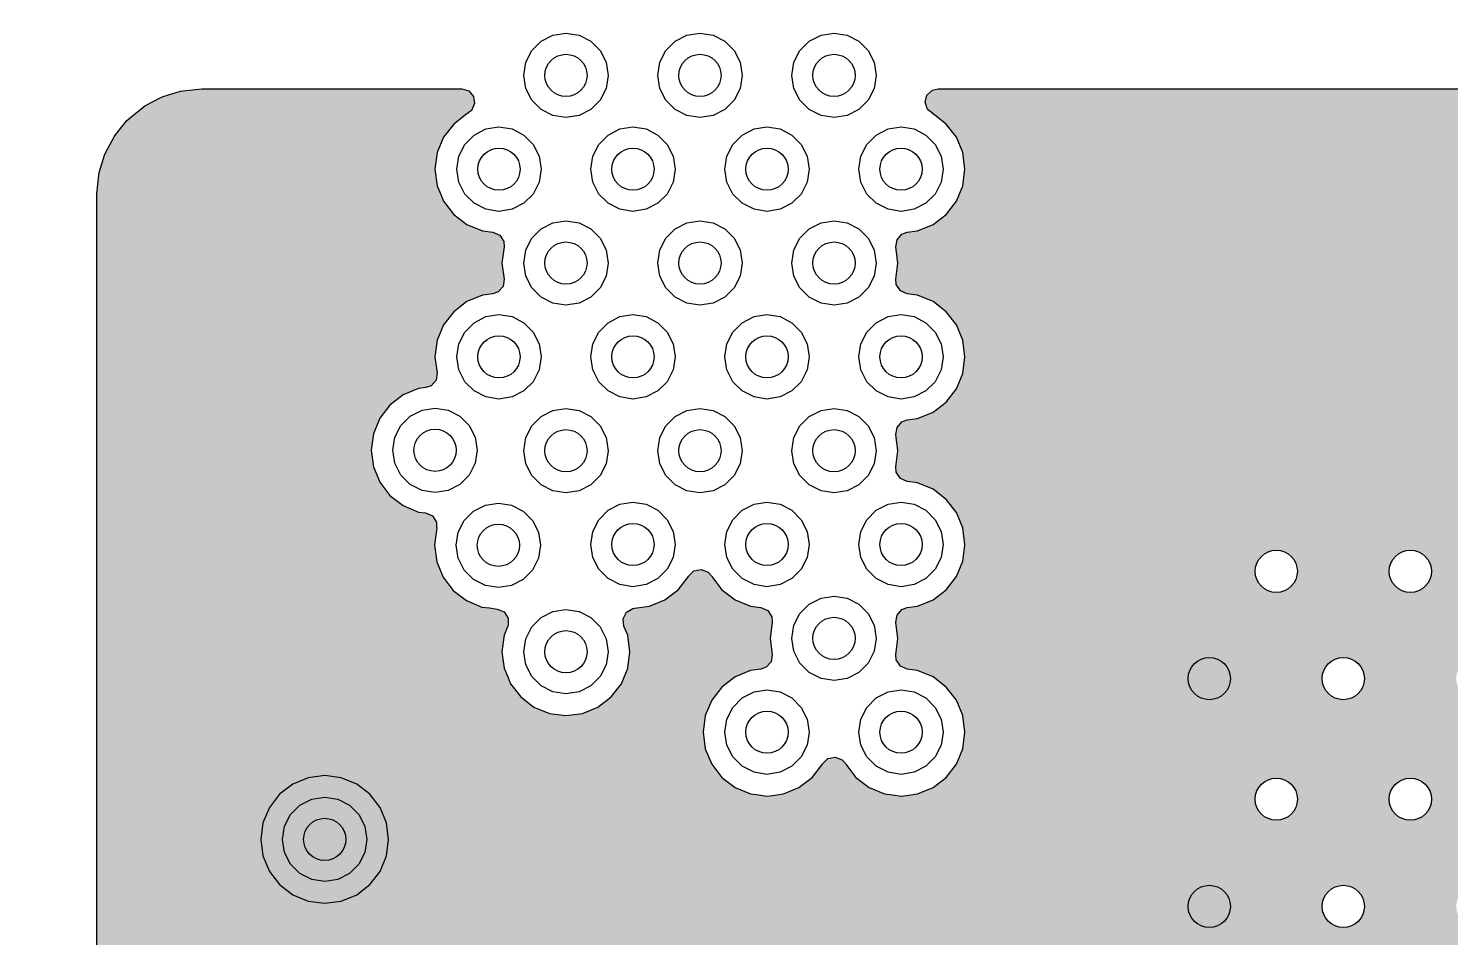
# Model space of a CAD drawing. Header units: millimetres. Extents: x -3894 to -3474, y -291 to 6.
# Drawn here: x -3820.84 to -3807.36, y -210.05 to -201.44 of the extents above; entities that cross this region are included whole.
import ezdxf

# ---------------------------------------------------------------- set-up
doc = ezdxf.new("R2010")
doc.units = ezdxf.units.MM
doc.layers.add('BLACK', color=7, linetype='Continuous')

msp = doc.modelspace()

# ---------------------------------------------------------------- hatches: boundary and pattern name
h = msp.add_hatch(color=256)
h.paths.add_polyline_path([(-3808.922, -208.92, -0.555985), (-3809.211, -208.741, -0.555985), (-3808.922, -208.562), (-3808.922, -206.761, -0.555985), (-3809.211, -206.582, -0.555985), (-3808.922, -206.403), (-3808.922, -202.01), (-3812.214, -202.01), (-3812.269, -202.023), (-3812.321, -202.071), (-3812.338, -202.138), (-3812.316, -202.205), (-3812.237, -202.268), (-3812.139, -202.344), (-3812.042, -202.469), (-3811.982, -202.615), (-3811.961, -202.772), (-3811.982, -202.929), (-3812.042, -203.075), (-3812.139, -203.2), (-3812.264, -203.296), (-3812.41, -203.357), (-3812.509, -203.37), (-3812.559, -203.388), (-3812.605, -203.44), (-3812.616, -203.509), (-3812.596, -203.661), (-3812.616, -203.813), (-3812.612, -203.865), (-3812.573, -203.923), (-3812.509, -203.952), (-3812.41, -203.965), (-3812.264, -204.025), (-3812.139, -204.122), (-3812.042, -204.247), (-3811.982, -204.393), (-3811.961, -204.55), (-3811.982, -204.707), (-3812.042, -204.853), (-3812.139, -204.978), (-3812.264, -205.074), (-3812.41, -205.135), (-3812.509, -205.148), (-3812.559, -205.166), (-3812.605, -205.218), (-3812.616, -205.287), (-3812.596, -205.439), (-3812.616, -205.591), (-3812.612, -205.643), (-3812.573, -205.701), (-3812.509, -205.73), (-3812.41, -205.743), (-3812.264, -205.803), (-3812.139, -205.9), (-3812.042, -206.025), (-3811.982, -206.171), (-3811.975, -206.223), (-3811.961, -206.328), (-3811.961, -206.328), (-3811.962, -206.335), (-3811.982, -206.485), (-3812.042, -206.631), (-3812.139, -206.756), (-3812.264, -206.852), (-3812.41, -206.913), (-3812.509, -206.926), (-3812.559, -206.944), (-3812.605, -206.996), (-3812.616, -207.065), (-3812.596, -207.217), (-3812.616, -207.369), (-3812.612, -207.421), (-3812.573, -207.479), (-3812.509, -207.508), (-3812.41, -207.521), (-3812.264, -207.581), (-3812.139, -207.678), (-3812.042, -207.803), (-3811.982, -207.949), (-3811.961, -208.106), (-3811.982, -208.263), (-3812.042, -208.409), (-3812.139, -208.534), (-3812.264, -208.63), (-3812.41, -208.691), (-3812.515, -208.705), (-3812.567, -208.711), (-3812.645, -208.701), (-3812.724, -208.691), (-3812.87, -208.63), (-3812.995, -208.534), (-3813.103, -208.393), (-3813.125, -208.368), (-3813.19, -208.342), (-3813.259, -208.355), (-3813.305, -208.4), (-3813.409, -208.534), (-3813.534, -208.63), (-3813.68, -208.691), (-3813.785, -208.705), (-3813.837, -208.711), (-3813.915, -208.701), (-3813.994, -208.691), (-3814.14, -208.63), (-3814.265, -208.534), (-3814.361, -208.409), (-3814.422, -208.263), (-3814.422, -208.263), (-3814.443, -208.106), (-3814.422, -207.949), (-3814.422, -207.949), (-3814.361, -207.803), (-3814.265, -207.678), (-3814.14, -207.581), (-3813.994, -207.521), (-3813.994, -207.521), (-3813.894, -207.508), (-3813.845, -207.49), (-3813.798, -207.438), (-3813.788, -207.369), (-3813.808, -207.217), (-3813.788, -207.065), (-3813.792, -207.013), (-3813.83, -206.954), (-3813.894, -206.926), (-3813.994, -206.913), (-3814.14, -206.852), (-3814.265, -206.756), (-3814.373, -206.615), (-3814.395, -206.59), (-3814.46, -206.564), (-3814.529, -206.577), (-3814.575, -206.622), (-3814.679, -206.756), (-3814.804, -206.852), (-3814.95, -206.913), (-3815.094, -206.932), (-3815.108, -206.935), (-3815.168, -206.97), (-3815.199, -207.033), (-3815.192, -207.102), (-3815.157, -207.187), (-3815.136, -207.344), (-3815.157, -207.501), (-3815.217, -207.647), (-3815.314, -207.772), (-3815.439, -207.868), (-3815.585, -207.929), (-3815.69, -207.943), (-3815.742, -207.949), (-3815.82, -207.939), (-3815.899, -207.929), (-3816.045, -207.868), (-3816.17, -207.772), (-3816.266, -207.647), (-3816.294, -207.581), (-3816.327, -207.501), (-3816.327, -207.501), (-3816.348, -207.344), (-3816.327, -207.187), (-3816.295, -207.109), (-3816.29, -207.095), (-3816.291, -207.026), (-3816.329, -206.967), (-3816.393, -206.939), (-3816.467, -206.929), (-3816.539, -206.92), (-3816.685, -206.859), (-3816.81, -206.763), (-3816.906, -206.638), (-3816.967, -206.492), (-3816.967, -206.492), (-3816.988, -206.335), (-3816.968, -206.189), (-3816.97, -206.115), (-3817.008, -206.057), (-3817.072, -206.029), (-3817.139, -206.02), (-3817.285, -205.959), (-3817.41, -205.863), (-3817.506, -205.738), (-3817.567, -205.592), (-3817.567, -205.592), (-3817.588, -205.435), (-3817.567, -205.278), (-3817.567, -205.278), (-3817.506, -205.132), (-3817.41, -205.007), (-3817.285, -204.91), (-3817.139, -204.85), (-3817.069, -204.841), (-3817.02, -204.823), (-3816.973, -204.771), (-3816.963, -204.702), (-3816.983, -204.55), (-3816.962, -204.393), (-3816.962, -204.393), (-3816.901, -204.247), (-3816.805, -204.122), (-3816.68, -204.025), (-3816.534, -203.965), (-3816.434, -203.952), (-3816.385, -203.934), (-3816.338, -203.882), (-3816.328, -203.813), (-3816.348, -203.661), (-3816.328, -203.509), (-3816.332, -203.457), (-3816.37, -203.398), (-3816.434, -203.37), (-3816.534, -203.357), (-3816.68, -203.296), (-3816.805, -203.2), (-3816.901, -203.075), (-3816.912, -203.049), (-3816.962, -202.929), (-3816.962, -202.929), (-3816.983, -202.772), (-3816.962, -202.615), (-3816.962, -202.615), (-3816.901, -202.469), (-3816.805, -202.344), (-3816.673, -202.242), (-3816.673, -202.242), (-3816.636, -202.215), (-3816.607, -202.151), (-3816.617, -202.082), (-3816.663, -202.029), (-3816.73, -202.01), (-3819.181, -202.01), (-3819.193, -202.01), (-3819.37, -202.028), (-3819.394, -202.033), (-3819.558, -202.082), (-3819.58, -202.092), (-3819.732, -202.173), (-3819.752, -202.186), (-3819.885, -202.295), (-3819.902, -202.312), (-3820.011, -202.445), (-3820.024, -202.465), (-3820.105, -202.616), (-3820.114, -202.639), (-3820.164, -202.803), (-3820.169, -202.827), (-3820.186, -203.004), (-3820.187, -203.016), (-3820.187, -209.122), (-3820.187, -210.147), (-3808.922, -210.147)])
h.paths.add_polyline_path([(-3803.947, -204.853), (-3804.008, -204.707), (-3804.008, -204.707), (-3804.029, -204.55), (-3804.008, -204.393), (-3804.008, -204.393), (-3803.947, -204.247), (-3803.851, -204.122), (-3803.726, -204.025), (-3803.58, -203.965), (-3803.48, -203.952), (-3803.431, -203.934), (-3803.384, -203.882), (-3803.374, -203.813), (-3803.394, -203.661), (-3803.374, -203.51), (-3803.378, -203.458), (-3803.417, -203.399), (-3803.48, -203.371), (-3803.589, -203.357), (-3803.735, -203.296), (-3803.861, -203.2), (-3803.957, -203.075), (-3803.967, -203.049), (-3804.017, -202.929), (-3804.017, -202.929), (-3804.038, -202.772), (-3804.017, -202.615), (-3804.017, -202.615), (-3803.957, -202.469), (-3803.861, -202.344), (-3803.729, -202.242), (-3803.729, -202.242), (-3803.691, -202.215), (-3803.662, -202.151), (-3803.672, -202.082), (-3803.718, -202.029), (-3803.785, -202.01), (-3808.922, -202.01), (-3808.922, -206.403, -0.285359), (-3808.811, -206.582, -0.285359), (-3808.922, -206.761), (-3808.922, -208.562, -0.285359), (-3808.811, -208.741, -0.285359), (-3808.922, -208.92), (-3808.922, -210.147), (-3796.692, -210.147), (-3796.692, -203.016), (-3796.692, -203.004), (-3796.71, -202.827), (-3796.715, -202.803), (-3796.764, -202.639), (-3796.774, -202.616), (-3796.855, -202.465), (-3796.868, -202.445), (-3796.977, -202.312), (-3796.994, -202.295), (-3797.127, -202.186), (-3797.147, -202.173), (-3797.298, -202.092), (-3797.321, -202.082), (-3797.485, -202.033), (-3797.509, -202.028), (-3797.686, -202.01), (-3797.698, -202.01), (-3799.568, -202.01), (-3799.572, -202.01), (-3799.638, -202.032), (-3799.682, -202.086), (-3799.723, -202.186), (-3799.82, -202.311), (-3799.945, -202.407), (-3800.091, -202.468), (-3800.2, -202.482), (-3800.249, -202.5), (-3800.296, -202.552), (-3800.306, -202.621), (-3800.287, -202.772), (-3800.306, -202.922), (-3800.302, -202.975), (-3800.264, -203.033), (-3800.2, -203.061), (-3800.091, -203.076), (-3800.091, -203.076), (-3799.945, -203.136), (-3799.82, -203.233), (-3799.723, -203.358), (-3799.663, -203.504), (-3799.642, -203.661), (-3799.663, -203.818), (-3799.723, -203.964), (-3799.82, -204.089), (-3799.945, -204.185), (-3800.091, -204.246), (-3800.19, -204.259), (-3800.24, -204.277), (-3800.286, -204.329), (-3800.297, -204.398), (-3800.277, -204.55), (-3800.297, -204.702), (-3800.293, -204.754), (-3800.254, -204.812), (-3800.19, -204.841), (-3800.091, -204.854), (-3799.945, -204.914), (-3799.82, -205.011), (-3799.723, -205.136), (-3799.663, -205.282), (-3799.643, -205.435), (-3799.642, -205.439), (-3799.663, -205.596), (-3799.723, -205.742), (-3799.82, -205.867), (-3799.945, -205.963), (-3800.091, -206.024), (-3800.19, -206.037), (-3800.24, -206.055), (-3800.286, -206.107), (-3800.297, -206.176), (-3800.277, -206.328), (-3800.297, -206.48), (-3800.293, -206.532), (-3800.254, -206.59), (-3800.19, -206.619), (-3800.091, -206.632), (-3799.945, -206.692), (-3799.82, -206.789), (-3799.723, -206.914), (-3799.663, -207.06), (-3799.642, -207.217), (-3799.662, -207.369), (-3799.658, -207.421), (-3799.619, -207.479), (-3799.555, -207.508), (-3799.456, -207.521), (-3799.31, -207.581), (-3799.185, -207.678), (-3799.088, -207.803), (-3799.028, -207.949), (-3799.007, -208.106), (-3799.028, -208.263), (-3799.088, -208.409), (-3799.185, -208.534), (-3799.31, -208.63), (-3799.456, -208.691), (-3799.561, -208.705), (-3799.613, -208.711), (-3799.691, -208.701), (-3799.77, -208.691), (-3799.916, -208.63), (-3800.041, -208.534), (-3800.149, -208.393), (-3800.171, -208.368), (-3800.236, -208.342), (-3800.305, -208.355), (-3800.351, -208.4), (-3800.455, -208.534), (-3800.58, -208.63), (-3800.726, -208.691), (-3800.831, -208.705), (-3800.883, -208.711), (-3800.961, -208.701), (-3801.04, -208.691), (-3801.186, -208.63), (-3801.311, -208.534), (-3801.419, -208.393), (-3801.441, -208.368), (-3801.506, -208.342), (-3801.575, -208.355), (-3801.621, -208.4), (-3801.725, -208.534), (-3801.85, -208.63), (-3801.996, -208.691), (-3802.101, -208.705), (-3802.153, -208.711), (-3802.231, -208.701), (-3802.31, -208.691), (-3802.456, -208.63), (-3802.581, -208.534), (-3802.689, -208.393), (-3802.711, -208.368), (-3802.776, -208.342), (-3802.845, -208.355), (-3802.891, -208.4), (-3802.995, -208.534), (-3803.12, -208.63), (-3803.266, -208.691), (-3803.371, -208.705), (-3803.423, -208.711), (-3803.501, -208.701), (-3803.58, -208.691), (-3803.726, -208.63), (-3803.851, -208.534), (-3803.947, -208.409), (-3804.008, -208.263), (-3804.008, -208.263), (-3804.029, -208.106), (-3804.008, -207.949), (-3804.008, -207.949), (-3803.947, -207.803), (-3803.851, -207.678), (-3803.726, -207.581), (-3803.58, -207.521), (-3803.48, -207.508), (-3803.431, -207.49), (-3803.384, -207.438), (-3803.374, -207.369), (-3803.394, -207.217), (-3803.374, -207.065), (-3803.378, -207.013), (-3803.416, -206.954), (-3803.48, -206.926), (-3803.58, -206.913), (-3803.726, -206.852), (-3803.851, -206.756), (-3803.947, -206.631), (-3804.008, -206.485), (-3804.008, -206.485), (-3804.029, -206.328), (-3804.008, -206.171), (-3804.008, -206.171), (-3803.947, -206.025), (-3803.851, -205.9), (-3803.726, -205.803), (-3803.58, -205.743), (-3803.48, -205.73), (-3803.431, -205.712), (-3803.384, -205.66), (-3803.374, -205.591), (-3803.394, -205.439), (-3803.374, -205.287), (-3803.378, -205.235), (-3803.416, -205.176), (-3803.48, -205.148), (-3803.58, -205.135), (-3803.726, -205.074), (-3803.851, -204.978)])
h.paths.add_polyline_path([(-3807.541, -206.582, -1), (-3807.941, -206.582, -1)], flags=16)
h.paths.add_polyline_path([(-3806.271, -206.582, -1), (-3806.671, -206.582, -1)], flags=16)
h.paths.add_polyline_path([(-3806.906, -207.598, -1), (-3807.306, -207.598, -1)], flags=16)
h.paths.add_polyline_path([(-3808.176, -207.598, -1), (-3808.576, -207.598, -1)], flags=16)
h.paths.add_polyline_path([(-3805.636, -207.598, -1), (-3806.036, -207.598, -1)], flags=16)
h.paths.add_polyline_path([(-3807.541, -208.741, -1), (-3807.941, -208.741, -1)], flags=16)
h.paths.add_polyline_path([(-3806.271, -208.741, -1), (-3806.671, -208.741, -1)], flags=16)
h.paths.add_polyline_path([(-3806.906, -209.757, -1), (-3807.306, -209.757, -1)], flags=16)
h.paths.add_polyline_path([(-3808.176, -209.757, -1), (-3808.576, -209.757, -1)], flags=16)
h.paths.add_polyline_path([(-3805.636, -209.757, -1), (-3806.036, -209.757, -1)], flags=16)

# ---------------------------------------------------------------- linework, layer by layer
at = {"layer": 'BLACK', "linetype": 'Continuous'}
for p, q in [((-3816.065, -201.648), (-3815.977, -201.559)), ((-3815.977, -201.559), (-3815.865, -201.502)), ((-3815.865, -201.502), (-3815.742, -201.483)), ((-3815.742, -201.483), (-3815.618, -201.502)), ((-3815.618, -201.502), (-3815.507, -201.559)), ((-3815.507, -201.559), (-3815.418, -201.648)), ((-3814.795, -201.648), (-3814.707, -201.559)), ((-3814.707, -201.559), (-3814.595, -201.502)), ((-3814.595, -201.502), (-3814.472, -201.483)), ((-3814.472, -201.483), (-3814.348, -201.502)), ((-3814.348, -201.502), (-3814.237, -201.559)), ((-3814.237, -201.559), (-3814.148, -201.648)), ((-3813.525, -201.648), (-3813.437, -201.559)), ((-3813.437, -201.559), (-3813.325, -201.502)), ((-3813.325, -201.502), (-3813.202, -201.483)), ((-3813.202, -201.483), (-3813.078, -201.502)), ((-3813.078, -201.502), (-3812.967, -201.559)), ((-3812.967, -201.559), (-3812.878, -201.648)), ((-3816.122, -201.759), (-3816.065, -201.648)), ((-3815.418, -201.648), (-3815.361, -201.759)), ((-3814.852, -201.759), (-3814.795, -201.648)), ((-3814.148, -201.648), (-3814.091, -201.759)), ((-3813.582, -201.759), (-3813.525, -201.648)), ((-3812.878, -201.648), (-3812.821, -201.759)), ((-3816.142, -201.883), (-3816.122, -201.759)), ((-3815.361, -201.759), (-3815.342, -201.883)), ((-3814.872, -201.883), (-3814.852, -201.759)), ((-3814.091, -201.759), (-3814.072, -201.883)), ((-3813.602, -201.883), (-3813.582, -201.759)), ((-3812.821, -201.759), (-3812.802, -201.883)), ((-3816.122, -202.006), (-3816.142, -201.883)), ((-3815.342, -201.883), (-3815.361, -202.006)), ((-3814.852, -202.006), (-3814.872, -201.883)), ((-3814.072, -201.883), (-3814.091, -202.006)), ((-3813.582, -202.006), (-3813.602, -201.883)), ((-3812.802, -201.883), (-3812.821, -202.006)), ((-3819.732, -202.173), (-3819.58, -202.092)), ((-3819.58, -202.092), (-3819.558, -202.082)), ((-3819.558, -202.082), (-3819.394, -202.033)), ((-3819.394, -202.033), (-3819.37, -202.028)), ((-3819.37, -202.028), (-3819.193, -202.01)), ((-3819.193, -202.01), (-3819.181, -202.01)), ((-3819.181, -202.01), (-3816.73, -202.01)), ((-3816.73, -202.01), (-3816.663, -202.029)), ((-3816.663, -202.029), (-3816.617, -202.082)), ((-3816.617, -202.082), (-3816.607, -202.151)), ((-3816.065, -202.118), (-3816.122, -202.006)), ((-3815.977, -202.206), (-3816.065, -202.118)), ((-3815.418, -202.118), (-3815.507, -202.206)), ((-3815.361, -202.006), (-3815.418, -202.118)), ((-3814.795, -202.118), (-3814.852, -202.006)), ((-3814.707, -202.206), (-3814.795, -202.118)), ((-3814.148, -202.118), (-3814.237, -202.206)), ((-3814.091, -202.006), (-3814.148, -202.118)), ((-3813.525, -202.118), (-3813.582, -202.006)), ((-3813.437, -202.206), (-3813.525, -202.118)), ((-3812.878, -202.118), (-3812.967, -202.206)), ((-3812.821, -202.006), (-3812.878, -202.118)), ((-3812.338, -202.138), (-3812.321, -202.071)), ((-3812.321, -202.071), (-3812.269, -202.023)), ((-3812.269, -202.023), (-3812.214, -202.01)), ((-3812.214, -202.01), (-3803.785, -202.01)), ((-3819.885, -202.295), (-3819.752, -202.186)), ((-3819.752, -202.186), (-3819.732, -202.173)), ((-3816.68, -202.247), (-3816.805, -202.344)), ((-3816.673, -202.243), (-3816.68, -202.247)), ((-3816.636, -202.215), (-3816.673, -202.242)), ((-3816.673, -202.242), (-3816.673, -202.243)), ((-3816.607, -202.151), (-3816.636, -202.215)), ((-3815.865, -202.263), (-3815.977, -202.206)), ((-3815.742, -202.283), (-3815.865, -202.263)), ((-3815.618, -202.263), (-3815.742, -202.283)), ((-3815.507, -202.206), (-3815.618, -202.263)), ((-3814.595, -202.263), (-3814.707, -202.206)), ((-3814.472, -202.283), (-3814.595, -202.263)), ((-3814.348, -202.263), (-3814.472, -202.283)), ((-3814.237, -202.206), (-3814.348, -202.263)), ((-3813.325, -202.263), (-3813.437, -202.206)), ((-3813.202, -202.283), (-3813.325, -202.263)), ((-3813.078, -202.263), (-3813.202, -202.283)), ((-3812.967, -202.206), (-3813.078, -202.263)), ((-3812.316, -202.205), (-3812.338, -202.138)), ((-3812.27, -202.241), (-3812.316, -202.205)), ((-3812.271, -202.243), (-3812.27, -202.241)), ((-3812.264, -202.247), (-3812.271, -202.243)), ((-3812.139, -202.344), (-3812.264, -202.247)), ((-3812.264, -202.247), (-3812.264, -202.247)), ((-3820.011, -202.445), (-3819.902, -202.312)), ((-3819.902, -202.312), (-3819.885, -202.295)), ((-3816.805, -202.344), (-3816.901, -202.469)), ((-3816.612, -202.448), (-3816.5, -202.391)), ((-3816.5, -202.391), (-3816.377, -202.372)), ((-3816.377, -202.372), (-3816.253, -202.391)), ((-3816.253, -202.391), (-3816.142, -202.448)), ((-3815.342, -202.448), (-3815.23, -202.391)), ((-3815.23, -202.391), (-3815.107, -202.372)), ((-3815.107, -202.372), (-3814.983, -202.391)), ((-3814.983, -202.391), (-3814.872, -202.448)), ((-3814.072, -202.448), (-3813.96, -202.391)), ((-3813.96, -202.391), (-3813.837, -202.372)), ((-3813.837, -202.372), (-3813.713, -202.391)), ((-3813.713, -202.391), (-3813.602, -202.448)), ((-3812.802, -202.448), (-3812.69, -202.391)), ((-3812.69, -202.391), (-3812.567, -202.372)), ((-3812.567, -202.372), (-3812.443, -202.391)), ((-3812.443, -202.391), (-3812.332, -202.448)), ((-3812.042, -202.469), (-3812.139, -202.344)), ((-3820.105, -202.616), (-3820.024, -202.465)), ((-3820.024, -202.465), (-3820.011, -202.445)), ((-3816.901, -202.469), (-3816.962, -202.615)), ((-3816.7, -202.537), (-3816.612, -202.448)), ((-3816.142, -202.448), (-3816.053, -202.537)), ((-3815.43, -202.537), (-3815.342, -202.448)), ((-3814.872, -202.448), (-3814.783, -202.537)), ((-3814.16, -202.537), (-3814.072, -202.448)), ((-3813.602, -202.448), (-3813.513, -202.537)), ((-3812.89, -202.537), (-3812.802, -202.448)), ((-3812.332, -202.448), (-3812.243, -202.537)), ((-3811.982, -202.615), (-3812.042, -202.469)), ((-3820.164, -202.803), (-3820.114, -202.639)), ((-3820.114, -202.639), (-3820.105, -202.616)), ((-3816.962, -202.615), (-3816.983, -202.772)), ((-3816.962, -202.615), (-3816.962, -202.615)), ((-3816.777, -202.772), (-3816.757, -202.648)), ((-3816.757, -202.648), (-3816.7, -202.537)), ((-3816.053, -202.537), (-3815.996, -202.648)), ((-3815.996, -202.648), (-3815.977, -202.772)), ((-3815.507, -202.772), (-3815.487, -202.648)), ((-3815.487, -202.648), (-3815.43, -202.537)), ((-3814.783, -202.537), (-3814.726, -202.648)), ((-3814.726, -202.648), (-3814.707, -202.772)), ((-3814.237, -202.772), (-3814.217, -202.648)), ((-3814.217, -202.648), (-3814.16, -202.537)), ((-3813.513, -202.537), (-3813.456, -202.648)), ((-3813.456, -202.648), (-3813.437, -202.772)), ((-3812.967, -202.772), (-3812.947, -202.648)), ((-3812.947, -202.648), (-3812.89, -202.537)), ((-3812.243, -202.537), (-3812.186, -202.648)), ((-3812.186, -202.648), (-3812.167, -202.772)), ((-3811.961, -202.772), (-3811.982, -202.615)), ((-3816.983, -202.772), (-3816.983, -202.772)), ((-3816.983, -202.772), (-3816.962, -202.929)), ((-3816.757, -202.895), (-3816.777, -202.772)), ((-3815.977, -202.772), (-3815.996, -202.895)), ((-3815.487, -202.895), (-3815.507, -202.772)), ((-3814.707, -202.772), (-3814.726, -202.895)), ((-3814.217, -202.895), (-3814.237, -202.772)), ((-3813.437, -202.772), (-3813.456, -202.895)), ((-3812.947, -202.895), (-3812.967, -202.772)), ((-3812.167, -202.772), (-3812.186, -202.895)), ((-3811.982, -202.929), (-3811.961, -202.772)), ((-3820.186, -203.004), (-3820.169, -202.827)), ((-3820.169, -202.827), (-3820.164, -202.803)), ((-3816.962, -202.929), (-3816.962, -202.929)), ((-3816.962, -202.929), (-3816.912, -203.049)), ((-3816.7, -203.007), (-3816.757, -202.895)), ((-3815.996, -202.895), (-3816.053, -203.007)), ((-3815.43, -203.007), (-3815.487, -202.895)), ((-3814.726, -202.895), (-3814.783, -203.007)), ((-3814.16, -203.007), (-3814.217, -202.895)), ((-3813.456, -202.895), (-3813.513, -203.007)), ((-3812.89, -203.007), (-3812.947, -202.895)), ((-3812.186, -202.895), (-3812.243, -203.007)), ((-3812.042, -203.075), (-3811.982, -202.929)), ((-3820.187, -203.016), (-3820.186, -203.004)), ((-3820.187, -209.122), (-3820.187, -203.016)), ((-3816.912, -203.049), (-3816.901, -203.075)), ((-3816.612, -203.095), (-3816.7, -203.007)), ((-3816.053, -203.007), (-3816.142, -203.095)), ((-3815.342, -203.095), (-3815.43, -203.007)), ((-3814.783, -203.007), (-3814.872, -203.095)), ((-3814.072, -203.095), (-3814.16, -203.007)), ((-3813.513, -203.007), (-3813.602, -203.095)), ((-3812.802, -203.095), (-3812.89, -203.007)), ((-3812.243, -203.007), (-3812.332, -203.095)), ((-3816.901, -203.075), (-3816.805, -203.2)), ((-3816.805, -203.2), (-3816.68, -203.296)), ((-3816.5, -203.152), (-3816.612, -203.095)), ((-3816.377, -203.172), (-3816.5, -203.152)), ((-3816.253, -203.152), (-3816.377, -203.172)), ((-3816.142, -203.095), (-3816.253, -203.152)), ((-3815.23, -203.152), (-3815.342, -203.095)), ((-3815.107, -203.172), (-3815.23, -203.152)), ((-3814.983, -203.152), (-3815.107, -203.172)), ((-3814.872, -203.095), (-3814.983, -203.152)), ((-3813.96, -203.152), (-3814.072, -203.095)), ((-3813.837, -203.172), (-3813.96, -203.152)), ((-3813.713, -203.152), (-3813.837, -203.172)), ((-3813.602, -203.095), (-3813.713, -203.152)), ((-3812.69, -203.152), (-3812.802, -203.095)), ((-3812.567, -203.172), (-3812.69, -203.152)), ((-3812.443, -203.152), (-3812.567, -203.172)), ((-3812.332, -203.095), (-3812.443, -203.152)), ((-3812.264, -203.296), (-3812.139, -203.2)), ((-3812.139, -203.2), (-3812.042, -203.075)), ((-3816.68, -203.296), (-3816.534, -203.357)), ((-3816.065, -203.426), (-3815.977, -203.337)), ((-3815.977, -203.337), (-3815.865, -203.28)), ((-3815.865, -203.28), (-3815.742, -203.261)), ((-3815.742, -203.261), (-3815.618, -203.28)), ((-3815.618, -203.28), (-3815.507, -203.337)), ((-3815.507, -203.337), (-3815.418, -203.426)), ((-3814.795, -203.426), (-3814.707, -203.337)), ((-3814.707, -203.337), (-3814.595, -203.28)), ((-3814.595, -203.28), (-3814.472, -203.261)), ((-3814.472, -203.261), (-3814.348, -203.28)), ((-3814.348, -203.28), (-3814.237, -203.337)), ((-3814.237, -203.337), (-3814.148, -203.426)), ((-3813.525, -203.426), (-3813.437, -203.337)), ((-3813.437, -203.337), (-3813.325, -203.28)), ((-3813.325, -203.28), (-3813.202, -203.261)), ((-3813.202, -203.261), (-3813.078, -203.28)), ((-3813.078, -203.28), (-3812.967, -203.337)), ((-3812.967, -203.337), (-3812.878, -203.426)), ((-3812.41, -203.357), (-3812.264, -203.296)), ((-3816.534, -203.357), (-3816.434, -203.37)), ((-3816.434, -203.37), (-3816.37, -203.398)), ((-3816.37, -203.398), (-3816.332, -203.457)), ((-3816.332, -203.457), (-3816.328, -203.509)), ((-3816.122, -203.537), (-3816.065, -203.426)), ((-3815.418, -203.426), (-3815.361, -203.537)), ((-3814.852, -203.537), (-3814.795, -203.426)), ((-3814.148, -203.426), (-3814.091, -203.537)), ((-3813.582, -203.537), (-3813.525, -203.426)), ((-3812.878, -203.426), (-3812.821, -203.537)), ((-3812.616, -203.509), (-3812.605, -203.44)), ((-3812.605, -203.44), (-3812.559, -203.388)), ((-3812.559, -203.388), (-3812.509, -203.37)), ((-3812.509, -203.37), (-3812.41, -203.357)), ((-3816.328, -203.509), (-3816.348, -203.661)), ((-3816.142, -203.661), (-3816.122, -203.537)), ((-3815.361, -203.537), (-3815.342, -203.661)), ((-3814.872, -203.661), (-3814.852, -203.537)), ((-3814.091, -203.537), (-3814.072, -203.661)), ((-3813.602, -203.661), (-3813.582, -203.537)), ((-3812.821, -203.537), (-3812.802, -203.661)), ((-3812.596, -203.661), (-3812.616, -203.509)), ((-3816.348, -203.661), (-3816.348, -203.661)), ((-3816.348, -203.661), (-3816.328, -203.813)), ((-3816.122, -203.784), (-3816.142, -203.661)), ((-3815.342, -203.661), (-3815.361, -203.784)), ((-3814.852, -203.784), (-3814.872, -203.661)), ((-3814.072, -203.661), (-3814.091, -203.784)), ((-3813.582, -203.784), (-3813.602, -203.661)), ((-3812.802, -203.661), (-3812.821, -203.784)), ((-3812.616, -203.813), (-3812.596, -203.661)), ((-3816.328, -203.813), (-3816.338, -203.882)), ((-3816.065, -203.896), (-3816.122, -203.784)), ((-3815.361, -203.784), (-3815.418, -203.896)), ((-3814.795, -203.896), (-3814.852, -203.784)), ((-3814.091, -203.784), (-3814.148, -203.896)), ((-3813.525, -203.896), (-3813.582, -203.784)), ((-3812.821, -203.784), (-3812.878, -203.896)), ((-3812.612, -203.865), (-3812.616, -203.813)), ((-3812.573, -203.923), (-3812.612, -203.865)), ((-3816.534, -203.965), (-3816.68, -204.025)), ((-3816.434, -203.952), (-3816.534, -203.965)), ((-3816.534, -203.965), (-3816.534, -203.965)), ((-3816.385, -203.934), (-3816.434, -203.952)), ((-3816.338, -203.882), (-3816.385, -203.934)), ((-3815.977, -203.984), (-3816.065, -203.896)), ((-3815.865, -204.041), (-3815.977, -203.984)), ((-3815.507, -203.984), (-3815.618, -204.041)), ((-3815.418, -203.896), (-3815.507, -203.984)), ((-3814.707, -203.984), (-3814.795, -203.896)), ((-3814.595, -204.041), (-3814.707, -203.984)), ((-3814.237, -203.984), (-3814.348, -204.041)), ((-3814.148, -203.896), (-3814.237, -203.984)), ((-3813.437, -203.984), (-3813.525, -203.896)), ((-3813.325, -204.041), (-3813.437, -203.984)), ((-3812.967, -203.984), (-3813.078, -204.041)), ((-3812.878, -203.896), (-3812.967, -203.984)), ((-3812.509, -203.952), (-3812.573, -203.923)), ((-3812.41, -203.965), (-3812.509, -203.952)), ((-3812.264, -204.025), (-3812.41, -203.965)), ((-3816.805, -204.122), (-3816.901, -204.247)), ((-3816.68, -204.025), (-3816.805, -204.122)), ((-3816.5, -204.169), (-3816.377, -204.15)), ((-3816.377, -204.15), (-3816.253, -204.169)), ((-3815.742, -204.061), (-3815.865, -204.041)), ((-3815.618, -204.041), (-3815.742, -204.061)), ((-3815.23, -204.169), (-3815.107, -204.15)), ((-3815.107, -204.15), (-3814.983, -204.169)), ((-3814.472, -204.061), (-3814.595, -204.041)), ((-3814.348, -204.041), (-3814.472, -204.061)), ((-3813.96, -204.169), (-3813.837, -204.15)), ((-3813.837, -204.15), (-3813.713, -204.169)), ((-3813.202, -204.061), (-3813.325, -204.041)), ((-3813.078, -204.041), (-3813.202, -204.061)), ((-3812.69, -204.169), (-3812.567, -204.15)), ((-3812.567, -204.15), (-3812.443, -204.169)), ((-3812.139, -204.122), (-3812.264, -204.025)), ((-3812.042, -204.247), (-3812.139, -204.122)), ((-3816.901, -204.247), (-3816.962, -204.393)), ((-3816.7, -204.315), (-3816.612, -204.226)), ((-3816.612, -204.226), (-3816.5, -204.169)), ((-3816.253, -204.169), (-3816.142, -204.226)), ((-3816.142, -204.226), (-3816.053, -204.315)), ((-3815.43, -204.315), (-3815.342, -204.226)), ((-3815.342, -204.226), (-3815.23, -204.169)), ((-3814.983, -204.169), (-3814.872, -204.226)), ((-3814.872, -204.226), (-3814.783, -204.315)), ((-3814.16, -204.315), (-3814.072, -204.226)), ((-3814.072, -204.226), (-3813.96, -204.169)), ((-3813.713, -204.169), (-3813.602, -204.226)), ((-3813.602, -204.226), (-3813.513, -204.315)), ((-3812.89, -204.315), (-3812.802, -204.226)), ((-3812.802, -204.226), (-3812.69, -204.169)), ((-3812.443, -204.169), (-3812.332, -204.226)), ((-3812.332, -204.226), (-3812.243, -204.315)), ((-3811.982, -204.393), (-3812.042, -204.247)), ((-3816.962, -204.393), (-3816.983, -204.55)), ((-3816.962, -204.393), (-3816.962, -204.393)), ((-3816.757, -204.426), (-3816.7, -204.315)), ((-3816.053, -204.315), (-3815.996, -204.426)), ((-3815.487, -204.426), (-3815.43, -204.315)), ((-3814.783, -204.315), (-3814.726, -204.426)), ((-3814.217, -204.426), (-3814.16, -204.315)), ((-3813.513, -204.315), (-3813.456, -204.426)), ((-3812.947, -204.426), (-3812.89, -204.315)), ((-3812.243, -204.315), (-3812.186, -204.426)), ((-3811.961, -204.55), (-3811.982, -204.393)), ((-3816.983, -204.55), (-3816.983, -204.55)), ((-3816.983, -204.55), (-3816.963, -204.702)), ((-3816.777, -204.55), (-3816.757, -204.426)), ((-3816.757, -204.673), (-3816.777, -204.55)), ((-3815.996, -204.426), (-3815.977, -204.55)), ((-3815.977, -204.55), (-3815.996, -204.673)), ((-3815.507, -204.55), (-3815.487, -204.426)), ((-3815.487, -204.673), (-3815.507, -204.55)), ((-3814.726, -204.426), (-3814.707, -204.55)), ((-3814.707, -204.55), (-3814.726, -204.673)), ((-3814.237, -204.55), (-3814.217, -204.426)), ((-3814.217, -204.673), (-3814.237, -204.55)), ((-3813.456, -204.426), (-3813.437, -204.55)), ((-3813.437, -204.55), (-3813.456, -204.673)), ((-3812.967, -204.55), (-3812.947, -204.426)), ((-3812.947, -204.673), (-3812.967, -204.55)), ((-3812.186, -204.426), (-3812.167, -204.55)), ((-3812.167, -204.55), (-3812.186, -204.673)), ((-3811.982, -204.707), (-3811.961, -204.55)), ((-3816.7, -204.785), (-3816.757, -204.673)), ((-3815.996, -204.673), (-3816.053, -204.785)), ((-3815.43, -204.785), (-3815.487, -204.673)), ((-3814.726, -204.673), (-3814.783, -204.785)), ((-3814.16, -204.785), (-3814.217, -204.673)), ((-3813.456, -204.673), (-3813.513, -204.785)), ((-3812.89, -204.785), (-3812.947, -204.673)), ((-3812.186, -204.673), (-3812.243, -204.785)), ((-3817.02, -204.823), (-3817.069, -204.841)), ((-3816.973, -204.771), (-3817.02, -204.823)), ((-3816.963, -204.702), (-3816.973, -204.771)), ((-3816.612, -204.873), (-3816.7, -204.785)), ((-3816.053, -204.785), (-3816.142, -204.873)), ((-3815.342, -204.873), (-3815.43, -204.785)), ((-3814.783, -204.785), (-3814.872, -204.873)), ((-3814.072, -204.873), (-3814.16, -204.785)), ((-3813.513, -204.785), (-3813.602, -204.873)), ((-3812.802, -204.873), (-3812.89, -204.785)), ((-3812.243, -204.785), (-3812.332, -204.873)), ((-3812.042, -204.853), (-3811.982, -204.707)), ((-3817.285, -204.91), (-3817.41, -205.007)), ((-3817.139, -204.85), (-3817.285, -204.91)), ((-3817.069, -204.841), (-3817.139, -204.85)), ((-3817.139, -204.85), (-3817.139, -204.85)), ((-3816.5, -204.93), (-3816.612, -204.873)), ((-3816.377, -204.95), (-3816.5, -204.93)), ((-3816.253, -204.93), (-3816.377, -204.95)), ((-3816.142, -204.873), (-3816.253, -204.93)), ((-3815.23, -204.93), (-3815.342, -204.873)), ((-3815.107, -204.95), (-3815.23, -204.93)), ((-3814.983, -204.93), (-3815.107, -204.95)), ((-3814.872, -204.873), (-3814.983, -204.93)), ((-3813.96, -204.93), (-3814.072, -204.873)), ((-3813.837, -204.95), (-3813.96, -204.93)), ((-3813.713, -204.93), (-3813.837, -204.95)), ((-3813.602, -204.873), (-3813.713, -204.93)), ((-3812.69, -204.93), (-3812.802, -204.873)), ((-3812.567, -204.95), (-3812.69, -204.93)), ((-3812.443, -204.93), (-3812.567, -204.95)), ((-3812.332, -204.873), (-3812.443, -204.93)), ((-3812.139, -204.978), (-3812.042, -204.853)), ((-3817.41, -205.007), (-3817.506, -205.132)), ((-3817.217, -205.111), (-3817.105, -205.054)), ((-3817.105, -205.054), (-3816.982, -205.035)), ((-3816.982, -205.035), (-3816.858, -205.054)), ((-3816.858, -205.054), (-3816.747, -205.111)), ((-3815.977, -205.115), (-3815.865, -205.058)), ((-3815.865, -205.058), (-3815.742, -205.039)), ((-3815.742, -205.039), (-3815.618, -205.058)), ((-3815.618, -205.058), (-3815.507, -205.115)), ((-3814.707, -205.115), (-3814.595, -205.058)), ((-3814.595, -205.058), (-3814.472, -205.039)), ((-3814.472, -205.039), (-3814.348, -205.058)), ((-3814.348, -205.058), (-3814.237, -205.115)), ((-3813.437, -205.115), (-3813.325, -205.058)), ((-3813.325, -205.058), (-3813.202, -205.039)), ((-3813.202, -205.039), (-3813.078, -205.058)), ((-3813.078, -205.058), (-3812.967, -205.115)), ((-3812.41, -205.135), (-3812.264, -205.074)), ((-3812.264, -205.074), (-3812.139, -204.978)), ((-3817.506, -205.132), (-3817.567, -205.278)), ((-3817.362, -205.311), (-3817.305, -205.2)), ((-3817.305, -205.2), (-3817.217, -205.111)), ((-3816.747, -205.111), (-3816.658, -205.2)), ((-3816.658, -205.2), (-3816.601, -205.311)), ((-3816.122, -205.315), (-3816.065, -205.204)), ((-3816.065, -205.204), (-3815.977, -205.115)), ((-3815.507, -205.115), (-3815.418, -205.204)), ((-3815.418, -205.204), (-3815.361, -205.315)), ((-3814.852, -205.315), (-3814.795, -205.204)), ((-3814.795, -205.204), (-3814.707, -205.115)), ((-3814.237, -205.115), (-3814.148, -205.204)), ((-3814.148, -205.204), (-3814.091, -205.315)), ((-3813.582, -205.315), (-3813.525, -205.204)), ((-3813.525, -205.204), (-3813.437, -205.115)), ((-3812.967, -205.115), (-3812.878, -205.204)), ((-3812.878, -205.204), (-3812.821, -205.315)), ((-3812.616, -205.287), (-3812.605, -205.218)), ((-3812.605, -205.218), (-3812.559, -205.166)), ((-3812.559, -205.166), (-3812.509, -205.148)), ((-3812.509, -205.148), (-3812.41, -205.135)), ((-3817.567, -205.278), (-3817.588, -205.435)), ((-3817.567, -205.278), (-3817.567, -205.278)), ((-3817.382, -205.435), (-3817.362, -205.311)), ((-3816.601, -205.311), (-3816.582, -205.435)), ((-3816.142, -205.439), (-3816.122, -205.315)), ((-3815.361, -205.315), (-3815.342, -205.439)), ((-3814.872, -205.439), (-3814.852, -205.315)), ((-3814.091, -205.315), (-3814.072, -205.439)), ((-3813.602, -205.439), (-3813.582, -205.315)), ((-3812.821, -205.315), (-3812.802, -205.439)), ((-3812.596, -205.439), (-3812.616, -205.287)), ((-3817.588, -205.435), (-3817.588, -205.435)), ((-3817.588, -205.435), (-3817.567, -205.592)), ((-3817.362, -205.558), (-3817.382, -205.435)), ((-3816.582, -205.435), (-3816.601, -205.558)), ((-3816.122, -205.562), (-3816.142, -205.439)), ((-3815.342, -205.439), (-3815.361, -205.562)), ((-3814.852, -205.562), (-3814.872, -205.439)), ((-3814.072, -205.439), (-3814.091, -205.562)), ((-3813.582, -205.562), (-3813.602, -205.439)), ((-3812.802, -205.439), (-3812.821, -205.562)), ((-3812.616, -205.591), (-3812.596, -205.439)), ((-3817.567, -205.592), (-3817.567, -205.592)), ((-3817.567, -205.592), (-3817.51, -205.729)), ((-3817.305, -205.67), (-3817.362, -205.558)), ((-3816.601, -205.558), (-3816.658, -205.67)), ((-3816.065, -205.674), (-3816.122, -205.562)), ((-3815.361, -205.562), (-3815.418, -205.674)), ((-3814.795, -205.674), (-3814.852, -205.562)), ((-3814.091, -205.562), (-3814.148, -205.674)), ((-3813.525, -205.674), (-3813.582, -205.562)), ((-3812.821, -205.562), (-3812.878, -205.674)), ((-3812.612, -205.643), (-3812.616, -205.591)), ((-3817.51, -205.729), (-3817.506, -205.738)), ((-3817.506, -205.738), (-3817.41, -205.863)), ((-3817.217, -205.758), (-3817.305, -205.67)), ((-3817.105, -205.815), (-3817.217, -205.758)), ((-3816.747, -205.758), (-3816.858, -205.815)), ((-3816.658, -205.67), (-3816.747, -205.758)), ((-3815.977, -205.762), (-3816.065, -205.674)), ((-3815.865, -205.819), (-3815.977, -205.762)), ((-3815.507, -205.762), (-3815.618, -205.819)), ((-3815.418, -205.674), (-3815.507, -205.762)), ((-3814.707, -205.762), (-3814.795, -205.674)), ((-3814.595, -205.819), (-3814.707, -205.762)), ((-3814.237, -205.762), (-3814.348, -205.819)), ((-3814.148, -205.674), (-3814.237, -205.762)), ((-3813.437, -205.762), (-3813.525, -205.674)), ((-3813.325, -205.819), (-3813.437, -205.762)), ((-3812.967, -205.762), (-3813.078, -205.819)), ((-3812.878, -205.674), (-3812.967, -205.762)), ((-3812.573, -205.701), (-3812.612, -205.643)), ((-3812.509, -205.73), (-3812.573, -205.701)), ((-3812.41, -205.743), (-3812.509, -205.73)), ((-3812.264, -205.803), (-3812.41, -205.743)), ((-3817.41, -205.863), (-3817.285, -205.959)), ((-3816.982, -205.835), (-3817.105, -205.815)), ((-3816.858, -205.815), (-3816.982, -205.835)), ((-3815.742, -205.839), (-3815.865, -205.819)), ((-3815.618, -205.819), (-3815.742, -205.839)), ((-3814.472, -205.839), (-3814.595, -205.819)), ((-3814.348, -205.819), (-3814.472, -205.839)), ((-3813.202, -205.839), (-3813.325, -205.819)), ((-3813.078, -205.819), (-3813.202, -205.839)), ((-3812.139, -205.9), (-3812.264, -205.803)), ((-3812.042, -206.025), (-3812.139, -205.9)), ((-3817.285, -205.959), (-3817.139, -206.02)), ((-3817.139, -206.02), (-3817.072, -206.029)), ((-3817.072, -206.029), (-3817.008, -206.057)), ((-3816.705, -206.1), (-3816.617, -206.011)), ((-3816.617, -206.011), (-3816.505, -205.954)), ((-3816.505, -205.954), (-3816.382, -205.935)), ((-3816.382, -205.935), (-3816.258, -205.954)), ((-3816.258, -205.954), (-3816.147, -206.011)), ((-3816.147, -206.011), (-3816.058, -206.1)), ((-3815.43, -206.093), (-3815.342, -206.004)), ((-3815.342, -206.004), (-3815.23, -205.947)), ((-3815.23, -205.947), (-3815.107, -205.928)), ((-3815.107, -205.928), (-3814.983, -205.947)), ((-3814.983, -205.947), (-3814.872, -206.004)), ((-3814.872, -206.004), (-3814.783, -206.093)), ((-3814.16, -206.093), (-3814.072, -206.004)), ((-3814.072, -206.004), (-3813.96, -205.947)), ((-3813.96, -205.947), (-3813.837, -205.928)), ((-3813.837, -205.928), (-3813.713, -205.947)), ((-3813.713, -205.947), (-3813.602, -206.004)), ((-3813.602, -206.004), (-3813.513, -206.093)), ((-3812.89, -206.093), (-3812.802, -206.004)), ((-3812.802, -206.004), (-3812.69, -205.947)), ((-3812.69, -205.947), (-3812.567, -205.928)), ((-3812.567, -205.928), (-3812.443, -205.947)), ((-3812.443, -205.947), (-3812.332, -206.004)), ((-3812.332, -206.004), (-3812.243, -206.093)), ((-3811.982, -206.171), (-3812.042, -206.025)), ((-3817.008, -206.057), (-3816.97, -206.115)), ((-3816.966, -206.17), (-3816.988, -206.335)), ((-3816.97, -206.115), (-3816.969, -206.17)), ((-3816.969, -206.17), (-3816.966, -206.17)), ((-3816.762, -206.211), (-3816.705, -206.1)), ((-3816.058, -206.1), (-3816.001, -206.211)), ((-3815.487, -206.204), (-3815.43, -206.093)), ((-3814.783, -206.093), (-3814.726, -206.204)), ((-3814.217, -206.204), (-3814.16, -206.093)), ((-3813.513, -206.093), (-3813.456, -206.204)), ((-3812.947, -206.204), (-3812.89, -206.093)), ((-3812.243, -206.093), (-3812.186, -206.204)), ((-3811.975, -206.223), (-3811.982, -206.171)), ((-3816.782, -206.335), (-3816.762, -206.211)), ((-3816.001, -206.211), (-3815.982, -206.335)), ((-3815.507, -206.328), (-3815.487, -206.204)), ((-3814.726, -206.204), (-3814.707, -206.328)), ((-3814.237, -206.328), (-3814.217, -206.204)), ((-3813.456, -206.204), (-3813.437, -206.328)), ((-3812.967, -206.328), (-3812.947, -206.204)), ((-3812.186, -206.204), (-3812.167, -206.328)), ((-3811.961, -206.328), (-3811.975, -206.223)), ((-3816.988, -206.335), (-3816.988, -206.335)), ((-3816.988, -206.335), (-3816.967, -206.492)), ((-3816.762, -206.458), (-3816.782, -206.335)), ((-3815.982, -206.335), (-3816.001, -206.458)), ((-3815.487, -206.451), (-3815.507, -206.328)), ((-3814.707, -206.328), (-3814.726, -206.451)), ((-3814.217, -206.451), (-3814.237, -206.328)), ((-3813.437, -206.328), (-3813.456, -206.451)), ((-3812.947, -206.451), (-3812.967, -206.328)), ((-3812.167, -206.328), (-3812.186, -206.451)), ((-3811.982, -206.485), (-3811.962, -206.335)), ((-3811.962, -206.335), (-3811.961, -206.328)), ((-3811.961, -206.328), (-3811.961, -206.328)), ((-3816.967, -206.492), (-3816.967, -206.492)), ((-3816.967, -206.492), (-3816.909, -206.631)), ((-3816.705, -206.57), (-3816.762, -206.458)), ((-3816.617, -206.658), (-3816.705, -206.57)), ((-3816.058, -206.57), (-3816.147, -206.658)), ((-3816.001, -206.458), (-3816.058, -206.57)), ((-3815.43, -206.563), (-3815.487, -206.451)), ((-3815.342, -206.651), (-3815.43, -206.563)), ((-3814.783, -206.563), (-3814.872, -206.651)), ((-3814.726, -206.451), (-3814.783, -206.563)), ((-3814.529, -206.577), (-3814.46, -206.564)), ((-3814.46, -206.564), (-3814.395, -206.59)), ((-3814.16, -206.563), (-3814.217, -206.451)), ((-3814.072, -206.651), (-3814.16, -206.563)), ((-3813.513, -206.563), (-3813.602, -206.651)), ((-3813.456, -206.451), (-3813.513, -206.563)), ((-3812.89, -206.563), (-3812.947, -206.451)), ((-3812.802, -206.651), (-3812.89, -206.563)), ((-3812.243, -206.563), (-3812.332, -206.651)), ((-3812.186, -206.451), (-3812.243, -206.563)), ((-3812.042, -206.631), (-3811.982, -206.485)), ((-3816.909, -206.631), (-3816.906, -206.638)), ((-3816.906, -206.638), (-3816.81, -206.763)), ((-3816.505, -206.715), (-3816.617, -206.658)), ((-3816.147, -206.658), (-3816.258, -206.715)), ((-3815.23, -206.708), (-3815.342, -206.651)), ((-3815.107, -206.728), (-3815.23, -206.708)), ((-3814.983, -206.708), (-3815.107, -206.728)), ((-3814.872, -206.651), (-3814.983, -206.708)), ((-3814.679, -206.756), (-3814.582, -206.631)), ((-3814.582, -206.631), (-3814.579, -206.625)), ((-3814.582, -206.631), (-3814.582, -206.631)), ((-3814.579, -206.625), (-3814.529, -206.577)), ((-3814.395, -206.59), (-3814.364, -206.625)), ((-3814.364, -206.625), (-3814.361, -206.631)), ((-3814.361, -206.631), (-3814.361, -206.631)), ((-3814.361, -206.631), (-3814.265, -206.756)), ((-3813.96, -206.708), (-3814.072, -206.651)), ((-3813.837, -206.728), (-3813.96, -206.708)), ((-3813.713, -206.708), (-3813.837, -206.728)), ((-3813.602, -206.651), (-3813.713, -206.708)), ((-3812.69, -206.708), (-3812.802, -206.651)), ((-3812.567, -206.728), (-3812.69, -206.708)), ((-3812.443, -206.708), (-3812.567, -206.728)), ((-3812.332, -206.651), (-3812.443, -206.708)), ((-3812.139, -206.756), (-3812.042, -206.631)), ((-3816.81, -206.763), (-3816.685, -206.859)), ((-3816.382, -206.735), (-3816.505, -206.715)), ((-3816.258, -206.715), (-3816.382, -206.735)), ((-3814.804, -206.852), (-3814.679, -206.756)), ((-3814.265, -206.756), (-3814.14, -206.852)), ((-3813.437, -206.893), (-3813.325, -206.836)), ((-3813.325, -206.836), (-3813.202, -206.817)), ((-3813.202, -206.817), (-3813.078, -206.836)), ((-3813.078, -206.836), (-3812.967, -206.893)), ((-3812.264, -206.852), (-3812.139, -206.756)), ((-3816.685, -206.859), (-3816.539, -206.92)), ((-3816.539, -206.92), (-3816.467, -206.929)), ((-3816.467, -206.929), (-3816.393, -206.939)), ((-3816.393, -206.939), (-3816.329, -206.967)), ((-3816.329, -206.967), (-3816.291, -207.026)), ((-3815.977, -207.02), (-3815.865, -206.963)), ((-3815.865, -206.963), (-3815.742, -206.944)), ((-3815.742, -206.944), (-3815.618, -206.963)), ((-3815.618, -206.963), (-3815.507, -207.02)), ((-3815.199, -207.033), (-3815.168, -206.97)), ((-3815.168, -206.97), (-3815.108, -206.935)), ((-3815.108, -206.935), (-3815.094, -206.932)), ((-3815.094, -206.932), (-3814.95, -206.913)), ((-3814.95, -206.913), (-3814.804, -206.852)), ((-3814.14, -206.852), (-3813.994, -206.913)), ((-3813.994, -206.913), (-3813.894, -206.926)), ((-3813.894, -206.926), (-3813.83, -206.954)), ((-3813.83, -206.954), (-3813.792, -207.013)), ((-3813.525, -206.982), (-3813.437, -206.893)), ((-3812.967, -206.893), (-3812.878, -206.982)), ((-3812.605, -206.996), (-3812.559, -206.944)), ((-3812.559, -206.944), (-3812.509, -206.926)), ((-3812.509, -206.926), (-3812.41, -206.913)), ((-3812.41, -206.913), (-3812.264, -206.852)), ((-3816.295, -207.109), (-3816.327, -207.187)), ((-3816.29, -207.095), (-3816.295, -207.109)), ((-3816.291, -207.026), (-3816.29, -207.095)), ((-3816.122, -207.22), (-3816.065, -207.109)), ((-3816.065, -207.109), (-3815.977, -207.02)), ((-3815.507, -207.02), (-3815.418, -207.109)), ((-3815.418, -207.109), (-3815.361, -207.22)), ((-3815.192, -207.102), (-3815.199, -207.033)), ((-3815.157, -207.187), (-3815.192, -207.102)), ((-3813.788, -207.065), (-3813.808, -207.217)), ((-3813.792, -207.013), (-3813.788, -207.065)), ((-3813.602, -207.217), (-3813.582, -207.093)), ((-3813.582, -207.093), (-3813.525, -206.982)), ((-3812.878, -206.982), (-3812.821, -207.093)), ((-3812.821, -207.093), (-3812.802, -207.217)), ((-3812.616, -207.065), (-3812.605, -206.996)), ((-3812.596, -207.217), (-3812.616, -207.065)), ((-3816.327, -207.187), (-3816.348, -207.344)), ((-3816.327, -207.187), (-3816.327, -207.187)), ((-3816.142, -207.344), (-3816.122, -207.22)), ((-3815.361, -207.22), (-3815.342, -207.344)), ((-3815.136, -207.344), (-3815.157, -207.187)), ((-3813.808, -207.217), (-3813.808, -207.217)), ((-3813.808, -207.217), (-3813.788, -207.369)), ((-3813.582, -207.34), (-3813.602, -207.217)), ((-3812.802, -207.217), (-3812.821, -207.34)), ((-3812.616, -207.369), (-3812.596, -207.217)), ((-3816.348, -207.344), (-3816.348, -207.344)), ((-3816.348, -207.344), (-3816.327, -207.501)), ((-3816.122, -207.467), (-3816.142, -207.344)), ((-3815.342, -207.344), (-3815.361, -207.467)), ((-3815.157, -207.501), (-3815.136, -207.344)), ((-3813.788, -207.369), (-3813.798, -207.438)), ((-3813.525, -207.452), (-3813.582, -207.34)), ((-3812.821, -207.34), (-3812.878, -207.452)), ((-3812.612, -207.421), (-3812.616, -207.369)), ((-3816.327, -207.501), (-3816.327, -207.501)), ((-3816.327, -207.501), (-3816.294, -207.581)), ((-3816.065, -207.579), (-3816.122, -207.467)), ((-3815.361, -207.467), (-3815.418, -207.579)), ((-3815.217, -207.647), (-3815.157, -207.501)), ((-3813.894, -207.508), (-3813.994, -207.521)), ((-3813.845, -207.49), (-3813.894, -207.508)), ((-3813.798, -207.438), (-3813.845, -207.49)), ((-3813.437, -207.54), (-3813.525, -207.452)), ((-3812.878, -207.452), (-3812.967, -207.54)), ((-3812.573, -207.479), (-3812.612, -207.421)), ((-3812.509, -207.508), (-3812.573, -207.479)), ((-3812.41, -207.521), (-3812.509, -207.508)), ((-3816.294, -207.581), (-3816.266, -207.647)), ((-3816.266, -207.647), (-3816.17, -207.772)), ((-3815.977, -207.667), (-3816.065, -207.579)), ((-3815.418, -207.579), (-3815.507, -207.667)), ((-3815.314, -207.772), (-3815.217, -207.647)), ((-3814.14, -207.581), (-3814.265, -207.678)), ((-3813.994, -207.521), (-3814.14, -207.581)), ((-3813.994, -207.521), (-3813.994, -207.521)), ((-3813.325, -207.597), (-3813.437, -207.54)), ((-3813.202, -207.617), (-3813.325, -207.597)), ((-3813.078, -207.597), (-3813.202, -207.617)), ((-3812.967, -207.54), (-3813.078, -207.597)), ((-3812.264, -207.581), (-3812.41, -207.521)), ((-3812.139, -207.678), (-3812.264, -207.581)), ((-3816.17, -207.772), (-3816.045, -207.868)), ((-3815.865, -207.724), (-3815.977, -207.667)), ((-3815.742, -207.744), (-3815.865, -207.724)), ((-3815.618, -207.724), (-3815.742, -207.744)), ((-3815.507, -207.667), (-3815.618, -207.724)), ((-3815.439, -207.868), (-3815.314, -207.772)), ((-3814.265, -207.678), (-3814.361, -207.803)), ((-3814.16, -207.871), (-3814.072, -207.782)), ((-3814.072, -207.782), (-3813.96, -207.725)), ((-3813.96, -207.725), (-3813.837, -207.706)), ((-3813.837, -207.706), (-3813.713, -207.725)), ((-3813.713, -207.725), (-3813.602, -207.782)), ((-3813.602, -207.782), (-3813.513, -207.871)), ((-3812.89, -207.871), (-3812.802, -207.782)), ((-3812.802, -207.782), (-3812.69, -207.725)), ((-3812.69, -207.725), (-3812.567, -207.706)), ((-3812.567, -207.706), (-3812.443, -207.725)), ((-3812.443, -207.725), (-3812.332, -207.782)), ((-3812.332, -207.782), (-3812.243, -207.871)), ((-3812.042, -207.803), (-3812.139, -207.678)), ((-3816.045, -207.868), (-3815.899, -207.929)), ((-3815.585, -207.929), (-3815.439, -207.868)), ((-3814.361, -207.803), (-3814.422, -207.949)), ((-3814.217, -207.982), (-3814.16, -207.871)), ((-3813.513, -207.871), (-3813.456, -207.982)), ((-3812.947, -207.982), (-3812.89, -207.871)), ((-3812.243, -207.871), (-3812.186, -207.982)), ((-3811.982, -207.949), (-3812.042, -207.803)), ((-3815.899, -207.929), (-3815.82, -207.939)), ((-3815.82, -207.939), (-3815.742, -207.949)), ((-3815.742, -207.949), (-3815.69, -207.943)), ((-3815.742, -207.949), (-3815.742, -207.949)), ((-3815.742, -207.949), (-3815.742, -207.949)), ((-3815.69, -207.943), (-3815.585, -207.929)), ((-3814.422, -207.949), (-3814.443, -208.106)), ((-3814.422, -207.949), (-3814.422, -207.949)), ((-3814.237, -208.106), (-3814.217, -207.982)), ((-3813.456, -207.982), (-3813.437, -208.106)), ((-3812.967, -208.106), (-3812.947, -207.982)), ((-3812.186, -207.982), (-3812.167, -208.106)), ((-3811.961, -208.106), (-3811.982, -207.949)), ((-3814.443, -208.106), (-3814.443, -208.106)), ((-3814.443, -208.106), (-3814.422, -208.263)), ((-3814.217, -208.229), (-3814.237, -208.106)), ((-3813.437, -208.106), (-3813.456, -208.229)), ((-3812.947, -208.229), (-3812.967, -208.106)), ((-3812.167, -208.106), (-3812.186, -208.229)), ((-3811.982, -208.263), (-3811.961, -208.106)), ((-3814.422, -208.263), (-3814.422, -208.263)), ((-3814.422, -208.263), (-3814.361, -208.409)), ((-3814.16, -208.341), (-3814.217, -208.229)), ((-3813.456, -208.229), (-3813.513, -208.341)), ((-3812.89, -208.341), (-3812.947, -208.229)), ((-3812.186, -208.229), (-3812.243, -208.341)), ((-3812.042, -208.409), (-3811.982, -208.263)), ((-3814.361, -208.409), (-3814.265, -208.534)), ((-3814.072, -208.429), (-3814.16, -208.341)), ((-3813.96, -208.486), (-3814.072, -208.429)), ((-3813.602, -208.429), (-3813.713, -208.486)), ((-3813.513, -208.341), (-3813.602, -208.429)), ((-3813.409, -208.534), (-3813.312, -208.409)), ((-3813.312, -208.409), (-3813.309, -208.403)), ((-3813.312, -208.409), (-3813.312, -208.409)), ((-3813.309, -208.403), (-3813.259, -208.355)), ((-3813.259, -208.355), (-3813.19, -208.342)), ((-3813.19, -208.342), (-3813.125, -208.368)), ((-3813.125, -208.368), (-3813.094, -208.403)), ((-3813.094, -208.403), (-3813.091, -208.409)), ((-3813.091, -208.409), (-3813.091, -208.409)), ((-3813.091, -208.409), (-3812.995, -208.534)), ((-3812.802, -208.429), (-3812.89, -208.341)), ((-3812.69, -208.486), (-3812.802, -208.429)), ((-3812.332, -208.429), (-3812.443, -208.486)), ((-3812.243, -208.341), (-3812.332, -208.429)), ((-3812.139, -208.534), (-3812.042, -208.409)), ((-3818.331, -208.597), (-3818.456, -208.694)), ((-3818.185, -208.537), (-3818.331, -208.597)), ((-3818.028, -208.516), (-3818.185, -208.537)), ((-3818.185, -208.537), (-3818.185, -208.537)), ((-3817.871, -208.537), (-3818.028, -208.516)), ((-3818.028, -208.516), (-3818.028, -208.516)), ((-3817.725, -208.597), (-3817.871, -208.537)), ((-3817.871, -208.537), (-3817.871, -208.537)), ((-3817.6, -208.694), (-3817.725, -208.597)), ((-3814.265, -208.534), (-3814.14, -208.63)), ((-3813.837, -208.506), (-3813.96, -208.486)), ((-3813.713, -208.486), (-3813.837, -208.506)), ((-3813.534, -208.63), (-3813.409, -208.534)), ((-3812.995, -208.534), (-3812.87, -208.63)), ((-3812.567, -208.506), (-3812.69, -208.486)), ((-3812.443, -208.486), (-3812.567, -208.506)), ((-3812.264, -208.63), (-3812.139, -208.534)), ((-3818.456, -208.694), (-3818.552, -208.819)), ((-3818.151, -208.741), (-3818.028, -208.722)), ((-3818.028, -208.722), (-3817.904, -208.741)), ((-3817.503, -208.819), (-3817.6, -208.694)), ((-3814.14, -208.63), (-3813.994, -208.691)), ((-3813.994, -208.691), (-3813.915, -208.701)), ((-3813.915, -208.701), (-3813.837, -208.711)), ((-3813.837, -208.711), (-3813.785, -208.705)), ((-3813.837, -208.711), (-3813.837, -208.711)), ((-3813.837, -208.711), (-3813.837, -208.711)), ((-3813.785, -208.705), (-3813.68, -208.691)), ((-3813.68, -208.691), (-3813.534, -208.63)), ((-3812.87, -208.63), (-3812.724, -208.691)), ((-3812.724, -208.691), (-3812.645, -208.701)), ((-3812.645, -208.701), (-3812.567, -208.711)), ((-3812.567, -208.711), (-3812.515, -208.705)), ((-3812.567, -208.711), (-3812.567, -208.711)), ((-3812.567, -208.711), (-3812.567, -208.711)), ((-3812.515, -208.705), (-3812.41, -208.691)), ((-3812.41, -208.691), (-3812.264, -208.63)), ((-3818.552, -208.819), (-3818.613, -208.965)), ((-3818.351, -208.887), (-3818.263, -208.798)), ((-3818.263, -208.798), (-3818.151, -208.741)), ((-3817.904, -208.741), (-3817.793, -208.798)), ((-3817.793, -208.798), (-3817.704, -208.887)), ((-3817.443, -208.965), (-3817.503, -208.819)), ((-3818.613, -208.965), (-3818.634, -209.122)), ((-3818.613, -208.965), (-3818.613, -208.965)), ((-3818.428, -209.122), (-3818.408, -208.998)), ((-3818.408, -208.998), (-3818.351, -208.887)), ((-3817.704, -208.887), (-3817.647, -208.998)), ((-3817.647, -208.998), (-3817.628, -209.122)), ((-3817.422, -209.122), (-3817.443, -208.965)), ((-3820.187, -221.324), (-3820.187, -209.122)), ((-3818.634, -209.122), (-3818.613, -209.279)), ((-3818.634, -209.122), (-3818.634, -209.122)), ((-3818.408, -209.245), (-3818.428, -209.122)), ((-3817.628, -209.122), (-3817.647, -209.245)), ((-3817.443, -209.279), (-3817.422, -209.122)), ((-3818.351, -209.357), (-3818.408, -209.245)), ((-3817.647, -209.245), (-3817.704, -209.357)), ((-3818.613, -209.279), (-3818.613, -209.279)), ((-3818.613, -209.279), (-3818.552, -209.425)), ((-3818.263, -209.445), (-3818.351, -209.357)), ((-3817.704, -209.357), (-3817.793, -209.445)), ((-3817.503, -209.425), (-3817.443, -209.279)), ((-3818.552, -209.425), (-3818.456, -209.55)), ((-3818.151, -209.502), (-3818.263, -209.445)), ((-3818.028, -209.522), (-3818.151, -209.502)), ((-3817.904, -209.502), (-3818.028, -209.522)), ((-3817.793, -209.445), (-3817.904, -209.502)), ((-3817.6, -209.55), (-3817.503, -209.425)), ((-3818.456, -209.55), (-3818.331, -209.646)), ((-3818.331, -209.646), (-3818.185, -209.707)), ((-3817.871, -209.707), (-3817.725, -209.646)), ((-3817.725, -209.646), (-3817.6, -209.55)), ((-3818.185, -209.707), (-3818.106, -209.717)), ((-3818.106, -209.717), (-3818.028, -209.727)), ((-3818.028, -209.727), (-3817.976, -209.721)), ((-3818.028, -209.727), (-3818.028, -209.727)), ((-3818.028, -209.727), (-3818.028, -209.727)), ((-3817.976, -209.721), (-3817.871, -209.707))]:
    msp.add_line(p, q, dxfattribs=at)
at = {"layer": 'BLACK'}
for centre in [(-3815.742, -201.883), (-3814.472, -201.883), (-3813.202, -201.883), (-3816.377, -202.772), (-3815.107, -202.772), (-3813.837, -202.772), (-3812.567, -202.772), (-3815.742, -203.661), (-3814.472, -203.661), (-3813.202, -203.661), (-3816.377, -204.55), (-3815.107, -204.55), (-3813.837, -204.55), (-3812.567, -204.55), (-3816.982, -205.435), (-3815.742, -205.439), (-3814.472, -205.439), (-3813.202, -205.439), (-3816.382, -206.335), (-3815.107, -206.328), (-3813.837, -206.328), (-3812.567, -206.328), (-3809.011, -206.582), (-3807.741, -206.582), (-3813.202, -207.217), (-3815.742, -207.344), (-3809.646, -207.598), (-3808.376, -207.598), (-3813.837, -208.106), (-3812.567, -208.106), (-3809.011, -208.741), (-3807.741, -208.741), (-3818.028, -209.122), (-3809.646, -209.757), (-3808.376, -209.757)]:
    msp.add_circle(centre, 0.2, dxfattribs=at)
msp.add_arc((-3808.531, -206.409), 33.5, 0, 180, dxfattribs=at)

doc.saveas('drawing.dxf')
